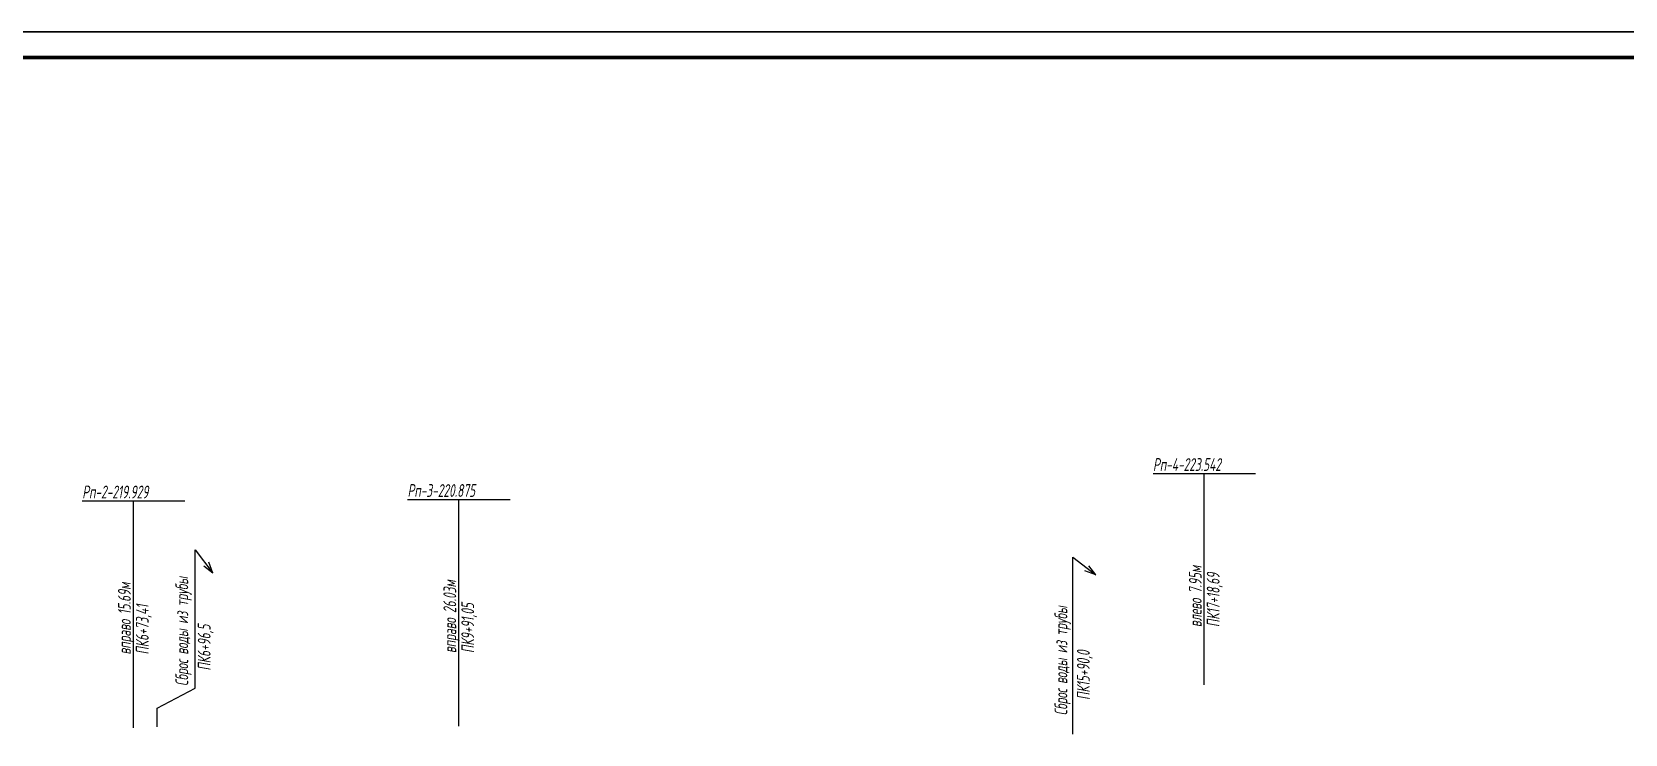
# Model space of a CAD drawing. Extents: x 2172 to 5772, y -842 to -248.
# Drawn here: x 2382.1 to 2693.1, y -385.7 to -248.5 of the extents above; entities that cross this region are included whole.
import ezdxf

# ---------------------------------------------------------------- set-up
doc = ezdxf.new("R2010")
doc.units = 0
doc.header["$MEASUREMENT"] = 0
doc.linetypes.add('CONTI', pattern=[0])
doc.linetypes.add('TP0', pattern=[0])
doc.layers.get('0').update_dxf_attribs({"linetype": 'CONTINUOUS'})
doc.layers.add('RAMKA', color=7, linetype='CONTI')
doc.styles.add('eskd', font='spds.shx', dxfattribs={"width": 1.2, "oblique": 15})

msp = doc.modelspace()

# ---------------------------------------------------------------- linework, layer by layer
at = {"linetype": 'TP0'}
for p, q in [((2171.6, -248.48), (3301.6, -248.48)), ((3301.6, -248.48), (2171.6, -248.48)), ((2600.97, -334.75), (2620.97, -334.75)), ((2610.97, -364.75), (2610.97, -334.75)), ((2391.94, -340.11), (2411.94, -340.11)), ((2401.91, -370.11), (2401.91, -340.11)), ((2455.44, -339.82), (2475.44, -339.82)), ((2465.44, -369.82), (2465.44, -339.82)), ((2610.97, -376.05), (2610.97, -364.75)), ((2401.91, -381.41), (2401.91, -370.11)), ((2465.44, -381.12), (2465.44, -369.82)), ((2401.91, -384.41), (2401.91, -381.41)), ((2465.44, -384.12), (2465.44, -381.12))]:
    msp.add_line(p, q, dxfattribs=at)
at = {"linetype": 'Continuous'}
for points in [[(2406.53, -384.24), (2406.53, -380.6), (2413.99, -376.66), (2413.99, -349.68)], [(2413.99, -349.68), (2417.44, -354.19), (2416.62, -352.08)], [(2585.29, -351.1), (2589.8, -354.55), (2587.69, -353.73)], [(2585.29, -385.66), (2585.29, -351.1)], [(2417.44, -354.19), (2415.67, -352.83)], [(2589.8, -354.55), (2588.44, -352.78)]]:
    msp.add_lwpolyline(points, dxfattribs=at)
at = {"layer": 'RAMKA', "color": 250, "lineweight": 70}
msp.add_line((2191.6, -253.48), (3296.6, -253.48), dxfattribs=at)

# ---------------------------------------------------------------- texts
at = {"style": 'eskd', "oblique": 10, "width": 0.8}
for s, p in [('Рп-4-223.542', (2600.97, -334.25)), ('Рп-2-219.929', (2391.94, -339.61)), ('Рп-3-220.875', (2455.44, -339.32))]:
    msp.add_text(s, height=2.5, dxfattribs=at).set_placement(p)
for s, p in [('влево 7.95м', (2610.47, -364.75)), ('ПК17+18,69', (2613.97, -364.75)), ('вправо 15.69м', (2401.41, -370.11)), ('Сброс воды из трубы', (2412.62, -376.25)), ('вправо 26.03м', (2464.94, -369.82)), ('ПК6+73,41', (2404.91, -370.11)), ('ПК9+91,05', (2468.44, -369.82)), ('Сброс воды из трубы', (2584.25, -381.98)), ('ПК6+96,5', (2416.99, -373.25)), ('ПК15+90,0', (2588.62, -378.98))]:
    msp.add_text(s, height=2.5, rotation=90, dxfattribs=at).set_placement(p)

doc.saveas('drawing.dxf')
